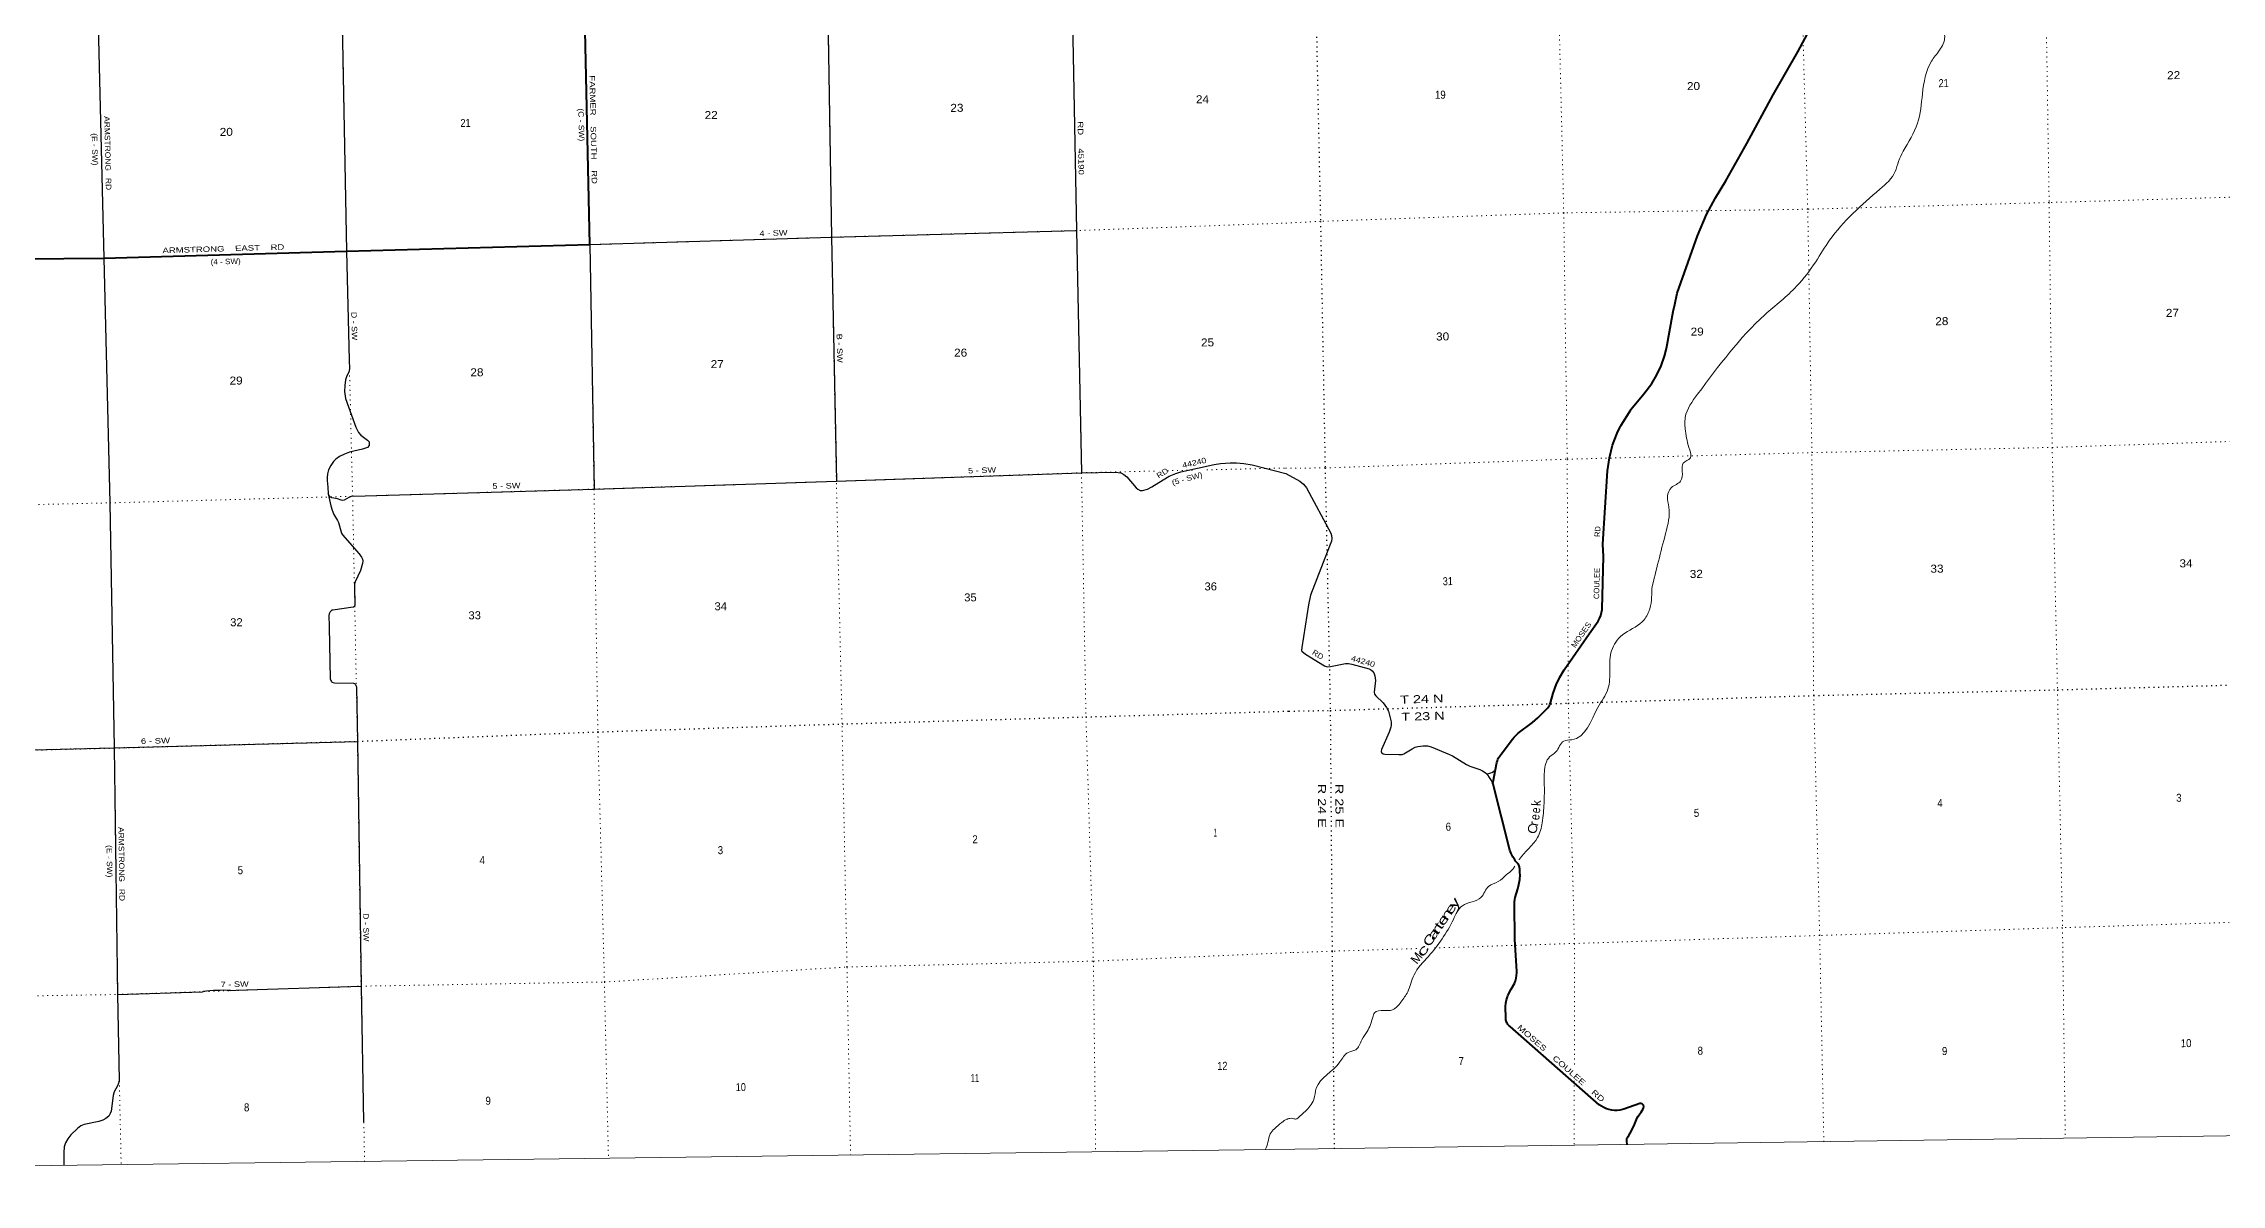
# Model space of a CAD drawing. Header units: feet. Extents: x 246606 to 497223, y 1368 to 189004.
# Drawn here: x 283413 to 331040, y 1368 to 26334 of the extents above; entities that cross this region are included whole.
import ezdxf

# ---------------------------------------------------------------- set-up
doc = ezdxf.new("R2010")
doc.units = ezdxf.units.FT
doc.header["$LTSCALE"] = 70
doc.linetypes.add('DOTTED', pattern=[1.5, 0.3, -1.2])
for name, color, linetype, lineweight in [('26', 7, 'Continuous', 40), ('29', 7, 'Continuous', 25), ('30', 7, 'Continuous', 25), ('39', 7, 'Continuous', 13), ('4', 7, 'Continuous', 13), ('6', 7, 'DOTTED', 25), ('7', 7, 'DOTTED', 13)]:
    doc.layers.add(name, color=color, linetype=linetype, lineweight=lineweight)
doc.layers.add('27', color=7, linetype='Continuous')
doc.layers.add('41', color=7, linetype='Continuous')

msp = doc.modelspace()

# ---------------------------------------------------------------- linework, layer by layer
at = {"layer": '26'}
for points in [[(279457.01, 21596.17), (284731.93, 21637.76), (290040.14, 21791.07), (295360.52, 21934.42), (295244.66, 27272.7), (295244.16, 27295.6), (295243.63, 27322.7), (295139.85, 32655.04), (295047.57, 38022.58), (294960.57, 43270.44), (294960.16, 43295.44)], [(315681.42, 8337.75), (315673.22, 8356.27), (315663.12, 8373.83), (315653, 8388.03), (315603.12, 8445.28), (315584.63, 8470.21), (315542.07, 8537.28), (315506.75, 8608.42), (315479.06, 8682.87), (315114.85, 10126.46), (315109.12, 10149.17), (315114.37, 10176.46), (315196.75, 10605.02), (315205.37, 10640.03), (315217.61, 10673.94), (315233.32, 10706.38), (315249.02, 10731.66), (315266.95, 10756.48), (315286.17, 10781.66), (315539.27, 11113.25), (315570.57, 11154.67), (315606.03, 11192.59), (315645.25, 11226.6), (315663.86, 11240.41), (315970.77, 11475.38), (316090.19, 11576.69), (316090.87, 11577.33), (316281.48, 11765.77), (316304.62, 11791.55), (316324.94, 11819.61), (316342.21, 11849.63), (316356.26, 11881.3), (316365.09, 11907.69), (316425.18, 12121.79), (316488.34, 12298.96), (316569.66, 12468.56), (316666.54, 12626.21), (317211.62, 13416.67), (317411.21, 13691.61), (317442.74, 13753.04), (317467.68, 13817.42), (317485.75, 13884.06), (317496.76, 13952.22), (317497.59, 13960.42), (317523.34, 15112), (317511.41, 15375.79), (317612.63, 16987.29), (317654.8, 17268.52), (317726.13, 17543.79), (317825.85, 17810.1), (317885.01, 17935.38), (317896.8, 17960.35), (317912.66, 17985.38), (318123.24, 18317.69), (318126.41, 18322.15), (318408.38, 18669.88), (318582.31, 18893.33), (318695.98, 19083.05), (318789.19, 19283.6), (318860.94, 19492.8), (318901.08, 19658.54), (319051.17, 20466.98), (319083.23, 20623.16), (319139.75, 20874.35), (319214.17, 21097.73), (319582.35, 22124.09), (319778.75, 22590.93), (319975.63, 22956.9), (320204.38, 23329.73), (320657.95, 24148.68), (321236.94, 25211.35), (321776.32, 26148.59), (322149.48, 26844.45)], [(318047.38, 2238.62), (318035.8, 2320.24), (318035.51, 2335.3), (318036.8, 2350.31), (318039.65, 2365.09), (318044.03, 2379.5), (318048.8, 2390.8), (318063.25, 2415.49), (318078.54, 2440.8), (318140.71, 2543.74), (318204.19, 2679.05), (318232.45, 2754.58), (318246.05, 2791.9), (318263.47, 2827.6), (318284.53, 2861.27), (318290.01, 2868.89), (318322.81, 2913.12), (318350.77, 2947.99), (318374.93, 2985.6), (318395.03, 3025.52), (318403.28, 3045.65), (318403.65, 3046.71), (318405.66, 3053.78), (318406.91, 3061.02), (318407.4, 3068.35), (318407.12, 3075.69), (318406.08, 3082.97), (318404.28, 3090.09), (318401.74, 3096.99), (318398.5, 3103.58), (318394.59, 3109.8), (318390.05, 3115.58), (318384.93, 3120.85), (318379.28, 3125.56), (318373.18, 3129.65), (318366.68, 3133.08), (318359.86, 3135.81), (318352.79, 3137.81), (318345.55, 3139.07), (318338.22, 3139.56), (318330.87, 3139.28), (318323.6, 3138.23), (317968.36, 3014.94), (317943.69, 3007.61), (317884.95, 2994.85), (317825.21, 2988.29), (317765.1, 2988.02), (317705.3, 2994.03), (317646.45, 3006.26), (317589.2, 3024.57), (317534.19, 3048.76), (317482, 3078.58), (317433.21, 3113.68), (315483.3, 4822.4), (315458.34, 4844.28), (315436.45, 4869.31), (315427.31, 4881.53), (315414.9, 4902.37), (315404.74, 4924.38), (315396.93, 4947.34), (315391.57, 4970.99), (315388.71, 4995.07), (315388.22, 5007.07), (315385.95, 5265.44), (315392.28, 5336.02), (315405.96, 5405.54), (315426.82, 5473.26), (315438.1, 5501.98), (315509.09, 5639.06), (315579.08, 5766.19), (315600.69, 5822.3), (315616.32, 5880.36), (315625.79, 5939.74), (315629.01, 5999.78), (315628.17, 6031.49), (315590.36, 6736.4), (315580.85, 7509.13), (315581.54, 7555.6), (315587.08, 7601.74), (315597.42, 7647.05), (315598.37, 7650.36), (315651.42, 7833.52), (315678.65, 7935.26), (315695.1, 8039.29), (315700.58, 8144.47), (315699.8, 8183.9), (315693.9, 8278.5), (315691.82, 8298.65), (315687.65, 8318.47), (315681.42, 8337.75)]]:
    msp.add_lwpolyline(points, dxfattribs=at)
at = {"layer": '29'}
for p, q in [((295360.52, 21934.42), (295450.64, 16582.98)), ((306110.87, 16942.4), (306850.42, 16955.79)), ((289657.82, 13559.59), (289680.46, 12434.67))]:
    msp.add_line(p, q, dxfattribs=at)
for points in [[(300244.9, 43371.96), (300360, 38153.76), (300454.19, 32798.34), (300554.54, 27428.86), (300644.5, 22095.57), (300750.64, 16754.36)], [(305575.75, 43469.06), (305678.31, 38303.14), (305784.37, 32969.99), (305898.83, 27598.63), (306003.1, 22241.28), (306110.87, 16942.4)], [(284297.91, 43161.7), (284381.87, 37824.32), (284470.38, 32428.54), (284601.19, 27029.12), (284731.93, 21637.76), (284864.36, 16282.68), (284956.59, 10921.19), (285029, 5525.27), (285068.33, 3648.31)], [(289609, 43218.31), (289728.9, 37913.5), (289833.13, 32560.19), (289933.84, 27150.41), (290040.14, 21791.07), (290096.42, 19404.05)], [(295360.52, 21934.42), (300644.5, 22095.57), (306003.1, 22241.28)], [(290096.42, 19404.05), (290103.42, 19217.95), (290085.25, 19143.19), (290046.88, 19064.39), (290012.56, 18973.47), (289998.42, 18854.26), (289996.41, 18718.89), (290014.58, 18563.31), (290240.72, 17941.01), (290299.28, 17821.8), (290353.79, 17763.2), (290499.17, 17658.14), (290531.48, 17617.72), (290535.51, 17577.32), (290531.48, 17536.91), (290499.17, 17496.5), (290386.1, 17456.09), (290103.42, 17391.44), (289990.34, 17346.98), (289881.31, 17294.45), (289804.58, 17237.88), (289754.1, 17191.4), (289691.51, 17100.49), (289647.09, 17003.5), (289624.88, 16920.66), (289613.78, 16840.86), (289612.76, 16775.18), (289626.9, 16623.65), (289639.61, 16480.06)], [(306850.42, 16955.79), (306973.63, 16937.9), (307038.24, 16905.58), (307102.85, 16849), (307304.77, 16610.58), (307341.11, 16582.3), (307393.61, 16554.01), (307446.11, 16554.01), (307551.11, 16582.3), (307652.07, 16634.83), (307801.48, 16731.81), (308031.67, 16865.17), (308173.01, 16925.78), (308286.08, 16962.15), (309012.98, 17123.79), (309150.29, 17143.99), (309263.36, 17152.08), (309364.32, 17160.16), (309497.58, 17156.12), (309659.12, 17143.99), (309840.84, 17111.67), (310576.19, 16927.88)], [(290196.72, 16426.68), (295450.64, 16582.98), (300750.64, 16754.36), (306110.87, 16942.4)], [(310576.19, 16927.88), (310885.86, 16757.42), (310962.6, 16694.61), (311034.67, 16608.52), (311564.8, 15622.01), (311581.08, 15568.5), (311583.4, 15501.02), (311576.43, 15442.86), (311536.9, 15333.5), (311118.37, 14263.23), (311071.87, 14049.18), (310932.36, 13118.51), (310925.4, 13055.7), (310932.36, 13034.75), (311006.77, 12969.6), (311425.29, 12718.32), (311488.09, 12692.74), (311555.5, 12699.71), (311881.02, 12764.86), (311948.47, 12767.2), (312020.53, 12755.55), (312399.55, 12648.57), (312429.75, 12634.56), (312469.3, 12604.33), (312504.15, 12560.11), (312525.1, 12497.3), (312541.36, 12392.59), (312513.45, 12141.31), (312518.12, 12099.45), (312550.66, 12057.55), (312708.77, 11908.64), (312783.17, 11806.27), (312825.04, 11722.53), (312880.84, 11489.86), (312885.49, 11420.06), (312876.18, 11378.16), (312838.97, 11266.48), (312671.56, 10884.91), (312662.28, 10843.05), (312670.42, 10820.96), (312680.86, 10810.46), (312705.29, 10790.71), (312743.66, 10780.23), (313052.89, 10773.23), (313120.33, 10775.58), (313163.35, 10788.38), (313341.2, 10903.52), (313407.49, 10934.96), (313463.29, 10948.92), (313583.02, 10968.67), (313629.54, 10968.7), (313674.88, 10965.21), (313759.73, 10940.75), (314159.68, 10775.59), (314224.76, 10745.31), (314531.67, 10559.17), (314602.62, 10523.14), (314819.99, 10447.49), (314883.96, 10416.12), (314942.09, 10381.22), (314978.1, 10354.43), (315109.12, 10149.17)], [(290196.72, 16426.68), (290138.76, 16418.58), (290085.24, 16399.37), (289984.29, 16338.76), (289953, 16331.69), (289919.67, 16338.76), (289842.95, 16371.09), (289713.72, 16395.33), (289682.43, 16408.47), (289666.28, 16426.66), (289639.61, 16480.06), (289696.57, 16214.51)], [(289696.57, 16214.51), (289723.84, 16122.59), (289763.21, 16030.65), (289838.93, 15896.3), (289859.13, 15849.83), (289916.66, 15671.01), (289931.82, 15617.47), (289953.01, 15582.11), (290312.42, 15165.89), (290366.95, 15097.21), (290389.16, 15048.72), (290393.19, 15016.39), (290389.15, 14955.76), (290344.72, 14802.2), (290227.61, 14551.66), (290214.5, 14512.28), (290215.5, 14458.72), (290219.05, 14045.05), (290215.01, 14024.85), (290207.95, 14011.72), (290196.84, 14003.63), (290183.19, 13998.05), (289738.98, 13937.44), (289719.82, 13931.41), (289704.67, 13923.32), (289691.55, 13914.23), (289677.41, 13899.08), (289670.35, 13884.93), (289661.26, 13857.66), (289654.17, 13816.21), (289658.21, 13581.83), (289657.82, 13559.59)], [(289680.46, 12434.67), (289692.56, 12394.82), (289706.69, 12372.6), (289718.81, 12362.5), (289743.04, 12352.39), (289777.64, 12346.57), (290190.77, 12333.94), (290213.5, 12328.15), (290231.67, 12307.94), (290243.79, 12289.76), (290253.51, 12255.88)], [(290253.51, 12255.88), (290276.96, 11064.54), (290355.07, 5706.95), (290409.95, 2733.7)], [(279627.45, 10787.63), (284956.59, 10921.19), (290276.96, 11064.54)], [(314978.1, 10354.43), (315042.07, 10364.93), (315086.25, 10381.22), (315121.13, 10402.16), (315164.71, 10438.32)], [(285029, 5525.27), (286890.22, 5586.61), (286903.48, 5588.47)], [(287499.24, 5612.85), (287625.45, 5616.35), (290355.07, 5706.95)], [(285068.33, 3648.31), (285052.86, 3582.31), (285029.54, 3525.05), (284959.59, 3395.67), (284936.26, 3312.95), (284887.51, 2971.47), (284868.43, 2922.68), (284836.63, 2865.42), (284775.15, 2812.39), (284709.44, 2772.09), (284622.52, 2744.52), (284300.29, 2676.65), (284230.34, 2649.08), (284156.14, 2591.81), (284011.99, 2456.07), (283942.03, 2369.11), (283893.27, 2277.9), (283865.72, 2190.94), (283859.35, 2065.8), (283856.57, 1783.16)]]:
    msp.add_lwpolyline(points, dxfattribs=at)
msp.add_arc((287342.36, 2155.13), 3461.28, 87.40222, 97.28453, dxfattribs=at)
at = {"layer": '39'}
for points in [[(328904.28, 36868.03), (329049.86, 36698.97), (329081.82, 36443.55), (329150.79, 36138.32), (329262.06, 35422.67), (329199.61, 35145.66), (329256.55, 34836.22), (329438.86, 34224.41), (329534.26, 33903.47), (329636.48, 33667.25), (329601.03, 33473.27), (329600.02, 33267.72), (329637.64, 33038.58), (329533.23, 32873.78), (329413.87, 32767.18), (329498.94, 32601.23), (329457.71, 32389.03), (329338.84, 32248.18), (329139.15, 31709.15), (328880.97, 31310.28), (328547.36, 31244.75), (328153.95, 31133.98), (327705.85, 30766.47), (327535.18, 30447.52), (327563.87, 30002.64), (327760.35, 29524.04), (327750.62, 29362.69), (327630.03, 29201.67), (327481.05, 28778.26), (326997.8, 28196.63), (326581.73, 27706.69), (326398.4, 27425.83), (326291.48, 27158.22), (326114.42, 27137.39), (325937.51, 27106.49), (325666.44, 26898.85), (325527.08, 26918.89), (325359.39, 26946.56), (325096.69, 26855.92), (324976.22, 26686.84), (324989.28, 26483.52), (324872.69, 26187.55), (324698.85, 25947.14), (324501.73, 25232.84), (324394.28, 24588.41), (324080.8, 23975.11), (323979.2, 23755.94), (323905.91, 23531.16), (323570.92, 23147.24), (322470.75, 22028.28), (322167.22, 21560.21), (321749.85, 21021.89), (321057.59, 20398.79), (319585.55, 18661.61), (319314.86, 18153.73), (319319.23, 17855.58), (319412.05, 17435.85), (319426.62, 17266.81), (319271.08, 17153.62), (319249.55, 16971.94), (319212.35, 16759.8), (319014.9, 16617.76), (318927, 16427.01), (318958.73, 16187.71), (318884.5, 15614.31), (318581.69, 14410.77)], [(318581.69, 14410.77), (318518.54, 13906.06), (318368.74, 13676.08), (317941.6, 13391.51), (317702.77, 13047.33), (317664.34, 12643.75), (317622.36, 12207.87), (317402.56, 11803.53), (316832.45, 11097.66), (316655.48, 11070.79), (316487.62, 10834.49), (316348.17, 10723.56), (316234, 10399.42), (316233.04, 10052.82), (316226, 9708.15), (316185.89, 9282.37), (316085.83, 8958.44), (315687.66, 8484.9), (315680.73, 8474.54)], [(315586.07, 8333.13), (315537.77, 8260.97), (315398.46, 8139.96), (315225.25, 7994.26), (315015.14, 7890.31), (314847.35, 7649.98), (314442.88, 7468.52), (314243.7, 7169.28), (313697.29, 6358.99), (313382.78, 5953.22), (313245.09, 5584.39), (313097.21, 5360.49), (312914.28, 5190.45), (312725.07, 5173.47), (312518.17, 5125.99), (312479.31, 5026.66), (312360.89, 4718.58), (312244.72, 4531.43), (312106.79, 4315.74), (311940.4, 4254.77), (311764.05, 4048.57), (311246.42, 3474.47), (311189.54, 3229.79), (311001.93, 2967), (310896.55, 2868.67), (310794.34, 2799.35), (310770.45, 2801.63)], [(310620.81, 2803.05), (310605, 2796.79), (310490.89, 2727.23), (310331.13, 2586.72), (310237.53, 2475.03), (310188.86, 2291.21), (310131.21, 2129.31)], [(310770.45, 2801.63), (310732.58, 2812.56), (310667.48, 2814.04), (310620.81, 2803.05)]]:
    msp.add_spline(points, degree=3, dxfattribs=at)
at = {"layer": '4'}
msp.add_lwpolyline([(246606.45, 184933.96), (277430.77, 185294.38), (308254.57, 185697.19), (339077.78, 186142.4), (369900.35, 186630.01), (400722.22, 187160.02), (431543.33, 187732.43), (462363.63, 188347.22), (493183.04, 189004.41), (497222.97, 5471.78), (466151.09, 4809.2), (435078.34, 4189.37), (404004.75, 3612.28), (372930.4, 3077.93), (341855.35, 2586.32), (310779.64, 2137.47), (279703.36, 1731.35), (248626.54, 1367.98)], close=True, dxfattribs=at)
at = {"layer": '6'}
for points in [[(310909.45, 43497.53), (310987.81, 38428.95), (311096.53, 33076.73), (311225.16, 27740.92), (311337.11, 22443.15), (311438.41, 17046.48), (311550.48, 11740.64), (311591.46, 6472.01), (311636.77, 2149.28)], [(310647.76, 11725.54), (311550.48, 11740.64), (316756.21, 11898.47), (322123.02, 12066.82), (327454.19, 12192.3), (332728.63, 12337.07), (338088.15, 12452.92), (341704.84, 12532.4)], [(279588.72, 10786.66), (284956.59, 10921.19), (290276.96, 11064.54), (295534.37, 11271.8), (300874.6, 11445.55), (306208.97, 11599.11), (310647.76, 11725.54)]]:
    msp.add_lwpolyline(points, dxfattribs=at)
at = {"layer": '7'}
for p, q in [((307990.32, 16985.28), (308600.16, 16999.2)), ((308849.31, 17004.88), (310574.59, 17044.25)), ((316888.54, 3638.88), (316887.04, 2222.31))]:
    msp.add_line(p, q, dxfattribs=at)
for points in [[(301060.38, 2005.87), (300982.55, 6126.53), (300874.6, 11445.55), (300750.64, 16754.36), (300644.5, 22095.57), (300554.54, 27428.86), (300454.19, 32798.34), (300360, 38153.76), (300244.9, 43371.96)], [(305575.75, 43469.06), (305678.31, 38303.14), (305786.48, 33044.31), (305898.83, 27598.63), (306003.1, 22241.28), (306110.87, 16942.4), (306208.97, 11599.11), (306371.5, 6254.38), (306421.6, 2077.95)], [(316312.56, 43527.39), (316376.1, 38506.95), (316488.29, 33193.06), (316531.79, 27890.21), (316657.31, 22628.92), (316732.33, 17237.89), (316756.21, 11898.47), (316891.74, 6641.36), (316888.86, 3939.13)], [(322344.87, 2299.52), (322254.44, 6815.69), (322123.02, 12066.82), (322083.38, 17381.81), (321993.18, 22708.13), (321848.96, 28007.42), (321768.21, 33239.18), (321701.02, 38646.44), (321601.74, 43630.07)], [(326915.53, 43702.9), (327009.81, 38785.69), (327077.69, 33469.11), (327189.99, 28147.16), (327271.63, 22854.97), (327338.12, 17496.06), (327454.19, 12192.3), (327564.77, 6987.2), (327624.96, 2375.47)], [(284297.91, 43161.7), (284381.87, 37824.32), (284470.38, 32428.54), (284601.19, 27029.12), (284731.93, 21637.76), (284864.36, 16282.68), (284956.59, 10921.19), (285029, 5525.27), (285109.56, 1798.94)], [(290433.98, 1866.75), (290355.07, 5706.95), (290276.96, 11064.54), (290170.64, 16425.9), (290040.14, 21791.07), (289933.84, 27150.41), (289833.13, 32560.19), (289728.9, 37913.5), (289609, 43218.31)], [(294960.16, 43295.44), (295047.57, 38022.58), (295139.85, 32655.04), (295244.12, 27297.7), (295360.52, 21934.42), (295450.64, 16582.98), (295534.37, 11271.8), (295677.92, 5797.93), (295767.24, 1935.96)], [(341542.54, 23257.72), (337918.88, 23172.21), (332588.24, 23010.46), (327271.63, 22854.97), (321993.18, 22708.13), (316657.31, 22628.92), (311337.11, 22443.15), (310500.9, 22401.23)], [(310500.9, 22401.23), (306003.1, 22241.28), (300644.5, 22095.57), (295360.52, 21934.42), (290040.14, 21791.07), (284731.93, 21637.76), (279457.01, 21596.17)], [(310574.59, 17044.25), (311438.41, 17046.48), (316732.33, 17237.89), (322083.38, 17381.81), (327338.12, 17496.06), (332708.81, 17674.54), (338098.22, 17796.1), (341622.89, 17948.04)], [(279524, 16161.29), (284864.36, 16282.68), (290170.64, 16425.9), (295450.64, 16582.98), (300750.64, 16754.36), (306110.87, 16942.4), (307759.44, 16980.02)], [(341782.83, 7378.27), (338171.72, 7303.82), (332786.54, 7151.32), (327564.77, 6987.2), (322254.44, 6815.69), (316891.74, 6641.36), (313786.74, 6542.15)], [(279659.05, 5435.49), (279714.15, 5438.39), (285029, 5525.27), (290355.07, 5706.95), (295677.92, 5797.93), (300982.55, 6126.53), (306371.5, 6254.38), (310720.43, 6442.48)], [(313441.65, 6531.13), (311591.46, 6472.01), (310720.43, 6442.48)]]:
    msp.add_lwpolyline(points, dxfattribs=at)

# ---------------------------------------------------------------- texts
at = {"layer": '27'}
for s, rotation, width, p in [('FARMER    SOUTH    RD', 271.243, 1.3, (295350.2, 25635.96)), ('(C - SW)', 271.243, 1.15, (295105.83, 24912.99)), ('ARMSTRONG    EAST    RD', 1.654, 1.3, (286014.63, 21745.94)), ('(4 - SW)', 1.654, 1.1, (287068.63, 21495.38)), ('RD', 86.406, 0.85, (317447.09, 15534.2)), ('MOSES', 55.411, 1.1, (316906.87, 13098.03)), ('MOSES    COULEE    RD', 318.772, 1.35, (315630.11, 4786.82))]:
    msp.add_text(s, height=120, rotation=rotation, dxfattribs=dict(at, width=width)).set_placement(p)
msp.add_text('COULEE', height=120, rotation=88.719, dxfattribs=at).set_placement((317429.77, 14176.44))
at = {"layer": '30'}
for s, rotation, width, p in [('(E - SW)', 271.388, 1.15, (284465.94, 24370.32)), ('ARMSTRONG   RD', 271.388, 1.15, (284737.56, 24744.03)), ('RD     45190', 271.115, 1.3, (306026.63, 24629.64)), ('4 - SW', 1.747, 1.25, (299071.13, 22117.62)), ('D - SW', 271.351, 1.2, (290141.54, 20460.28)), ('B - SW', 271.138, 1.25, (300756.5, 19982.72)), ('44240', 12.838, 1.2, (308329.44, 17042.24)), ('5 - SW', 1.704, 1.25, (293230.95, 16586.98)), ('5 - SW', 2.009, 1.25, (303632.68, 16925.51)), ('RD', 32.218, 1.15, (307799.02, 16812.42)), ('(5 - SW)', 15.338, 1.15, (308105.78, 16666.82)), ('RD', 328.886, 1.1, (311142.2, 12976.98)), ('44240', 344.154, 1.2, (311994.86, 12831.26)), ('6 - SW', 1.543, 1.3, (285542.75, 11007.01)), ('ARMSTRONG   RD', 270.769, 1.15, (285049.85, 9188.69)), ('(E - SW)', 270.769, 1.15, (284790.47, 8793.35)), ('D - SW', 270.835, 1.2, (290401.81, 7303.2)), ('7 - SW', 0.895, 1.25, (287287.19, 5685.98))]:
    msp.add_text(s, height=120, rotation=rotation, dxfattribs=dict(at, width=width)).set_placement(p)
at = {"layer": '41'}
for s, rotation, width, p in [('k', 86.24, 0.95, (316150.94, 9645.07)), ('e', 84.838, 0.85, (316135.98, 9483.62)), ('C', 70.19, 1.1, (316032.35, 9014.62)), ('r', 79.417, 1.1, (316090.48, 9197.7)), ('e', 83.154, 0.85, (316117.05, 9332.77)), ('y', 56.341, 1.7, (314281.19, 7378.21)), ('e', 56.035, 1.6, (314027.65, 7004.21)), ('n', 56.095, 1.7, (314102.67, 7115.58)), ('e', 56.366, 1.6, (314195.11, 7248.88)), ('C', 55.978, 1.45, (313720.27, 6548.45)), ('a', 55.978, 1.7, (313814.79, 6688.47)), ('r', 56.035, 1.8, (313898.73, 6812.82)), ('t', 56.035, 1.55, (313975.51, 6926.8)), ('c', 52.17, 1.95, (313570.54, 6323.76))]:
    msp.add_text(s, height=200, rotation=rotation, dxfattribs=dict(at, width=width)).set_placement(p)
msp.add_text('M', height=200, rotation=52.229, dxfattribs=at).set_placement((313447.79, 6172.63))
at = {"layer": '6', "width": 1.35}
for s, rotation, p in [('T 24 N', 1.737, (313081.72, 11889.2)), ('T 23 N', 1.737, (313107.09, 11512.18)), ('R 24 E', 270.446, (311279.4, 10136.18)), ('R 25 E', 270.446, (311660.5, 10133.17))]:
    msp.add_text(s, height=175, rotation=rotation, dxfattribs=at).set_placement(p)
at = {"layer": '7'}
for s, rotation, width, p in [('22', 0.872, 1.1, (329853.84, 25552.53)), ('19', 0.872, 0.9, (313842.62, 25124.46)), ('20', 0.872, 1.1, (319352.97, 25313.64)), ('21', 0.872, 0.85, (324855.7, 25378.52)), ('22', 0.524, 1.1, (297870.2, 24679.99)), ('23', 0.524, 1.1, (303244.12, 24838.41)), ('24', 0.524, 1.1, (308613.76, 25026.57)), ('20', 0.524, 1.1, (287266.59, 24312.02)), ('21', 0.524, 0.85, (292530.59, 24508.28)), ('27', 0.872, 1.1, (329825.46, 20351.02)), ('30', 0.872, 1.1, (313866.88, 19834.73)), ('29', 0.872, 1.1, (319433.77, 19940.84)), ('28', 0.872, 1.1, (324783.58, 20169.38)), ('26', 0.524, 1.1, (303325.93, 19480.7)), ('25', 0.524, 1.1, (308725.39, 19705.2)), ('28', 0.524, 1.1, (292747.65, 19051.3)), ('27', 0.524, 1.1, (298002.9, 19231.36)), ('29', 0.524, 1.1, (287480.49, 18869.9)), ('32', 0.872, 1.1, (319414.77, 14639.06)), ('33', 0.872, 1.1, (324677.57, 14753.43)), ('34', 0.872, 1.1, (330123.74, 14870.59)), ('35', 0.524, 1.05, (303545.93, 14125.82)), ('36', 0.524, 1.05, (308801.02, 14366.18)), ('31', 0.872, 0.85, (314012.78, 14479.62)), ('33', 0.524, 1.05, (292704.49, 13734.33)), ('34', 0.524, 1.05, (298086.22, 13932.12)), ('32', 0.524, 1.05, (287494.72, 13581.85)), ('5', 0.872, 0.9, (319503.52, 9411.46)), ('4', 0.872, 0.9, (324827.34, 9625.49)), ('3', 0.872, 0.9, (330051.82, 9741.29)), ('1', 0.524, 0.45, (309001.92, 8978.74)), ('6', 0.872, 0.9, (314075.78, 9108.64)), ('3', 0.524, 0.9, (298156.74, 8595.46)), ('2', 0.524, 0.9, (303724.5, 8832.22)), ('5', 0.524, 0.9, (287658.88, 8156.3)), ('4', 0.524, 0.9, (292948.21, 8376.62)), ('8', 0.872, 0.9, (319586.15, 4206.39)), ('9', 0.872, 0.9, (324929.53, 4199.46)), ('10', 0.872, 0.9, (330151.54, 4371.41)), ('12', 0.524, 0.85, (309081.78, 3875.08)), ('7', 0.872, 0.9, (314356.99, 3979.23)), ('10', 0.524, 0.85, (298550.99, 3409.86)), ('11', 0.524, 0.65, (303688.04, 3608.13)), ('8', 0.524, 0.9, (287796.55, 2966.6)), ('9', 0.524, 0.9, (293077.34, 3112.14))]:
    msp.add_text(s, height=175, rotation=rotation, dxfattribs=dict(at, width=width)).set_placement(p)

doc.saveas('drawing.dxf')
